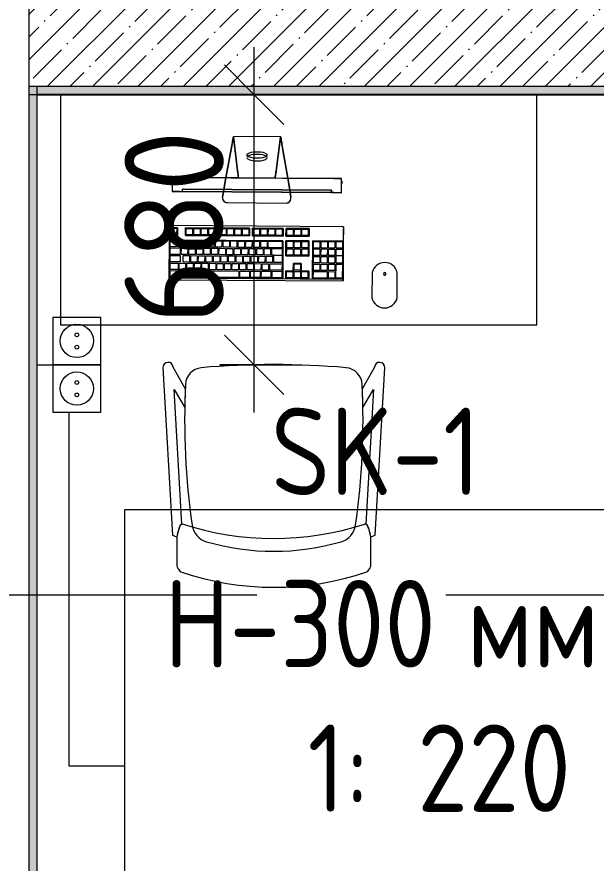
# Model space of a CAD drawing. Header units: millimetres. Extents: x 81609 to 272668, y -8553 to 29000.
# Drawn here: x 84940 to 86399, y 21474 to 23605 of the extents above; entities that cross this region are included whole.
import ezdxf

# ---------------------------------------------------------------- set-up
doc = ezdxf.new("R2010")
doc.units = ezdxf.units.MM
doc.linetypes.add('Осевая', pattern=[3175, 635, -476.25, 1587.5, -476.25])
for name, color, linetype, lineweight in [('A-ANNO-DIMS', 7, 'Continuous', 9), ('A-ANNO-DIMS-100', 7, 'Continuous', 9), ('A-DETL-GENF', 7, 'Continuous', 9), ('A-GENM', 7, 'Continuous', 9), ('A-WALL', 7, 'Continuous', 9), ('E-ELEC-FIXT-IDEN', 7, 'Continuous', 9), ('I-WALL', 7, 'Continuous', 9), ('Оси-2', 7, 'Осевая', 9), ('Электрические приборы', 7, 'Continuous', 9)]:
    doc.layers.add(name, color=color, linetype=linetype, lineweight=lineweight)
for name, color, linetype, lineweight, true_color in [('A-WALL-1', 7, 'Continuous', 9, 0x3c3c3c), ('A-WALL-FNSH-1', 7, 'Continuous', 9, 0x3c3c3c), ('I-FURN-1', 7, 'Continuous', 9, 0xf0f0f0), ('Оси розеток', 7, 'Continuous', 9, 0xff1e23)]:
    doc.layers.add(name, color=color, linetype=linetype, lineweight=lineweight, true_color=true_color)
doc.styles.add('GOST Common', font='GOST_Common.ttf', dxfattribs={"width": 0.9, "height": 220})
doc.styles.add('ISOCPEUR', font='isocpeur.ttf', dxfattribs={"width": 0.9, "height": 250})
doc.dimstyles.new('ISO-2_5_0_9К_БОЛЬШОЙ', dxfattribs={"dimscale": 304.8, "dimtxt": 248.995294, "dimasz": 0.492126, "dimexe": 0.393701, "dimexo": 0.984252, "dimgap": 0, "dimtad": 1, "dimdec": 0, "dimrnd": 10, "dimzin": 0, "dimdsep": 46, "dimtxsty": 'ISOCPEUR', "dimblk1": 'OBLIQUE', "dimblk2": 'OBLIQUE', "dimsah": 1, "dimcen": 0.09, "dimdle": 0.393701, "dimazin": 0, "dimtfac": 1, "dimtdec": 4, "dimtix": 1, "dimtmove": 0, "dimatfit": 3, "dimfxl": 1, "dimtvp": 1, "dimtolj": 1, "dimtzin": 0, "dimarcsym": 2})
pattern_1 = [(0, (0, 0), (121.92, 30.48), [10.058, -81.382, 10.058, -81.382, -487.68]), (0, (0, 0), (121.92, 30.48), [-182.88, 10.058, -172.822, 10.058, -81.382, -213.36]), (0, (0, 0), (121.92, 30.48), [-457.2, 10.058, -50.902, 10.058, -142.342]), (120, (45.72, 15.24), (-87.356454, 90.345817), [10.058, -81.382, 10.058, -81.382, -487.68]), (120, (45.72, 15.24), (-87.356454, 90.345817), [-182.88, 10.058, -172.822, 10.058, -81.382, -213.36]), (120, (45.72, 15.24), (-87.356454, 90.345817), [-457.2, 10.058, -50.902, 10.058, -142.342]), (240, (60.96, 76.2), (-34.563546, -120.825817), [10.058, -81.382, 10.058, -81.382, -487.68]), (240, (60.96, 76.2), (-34.563546, -120.825817), [-182.88, 10.058, -172.822, 10.058, -81.382, -213.36]), (240, (60.96, 76.2), (-34.563546, -120.825817), [-457.2, 10.058, -50.902, 10.058, -142.342])]

# ---------------------------------------------------------------- blocks, each defined once
blk = doc.blocks.new('Chair_1 noor 78578 - 1_4-V143-План размещения напольных электротехнических лючков и розеток 2 этажа в осях 23-33')
at = {"layer": 'I-FURN-1'}
for p, q in [((-130.5, 405.7), (-130.5, 344.8)), ((359.1, 344.8), (359.1, 405.7)), ((-141.2, 329.7), (-165.1, -92)), ((393.7, -92), (369.8, 329.7)), ((-136.5, -37.1), (-117.3, 302)), ((345.9, 302), (365.1, -37.1)), ((-110.2, 8.6), (-136.5, -37.1)), ((365.1, -37.1), (338.8, 8.6)), ((-139.7, -93.5), (-108.8, -39.9)), ((337.4, -39.9), (368.3, -93.5))]:
    blk.add_line(p, q, dxfattribs=at)
for centre, radius, start, end in [((114.3, -271.9), 732.8, 71.3174, 108.6833), ((114.3, -239.2), 609.6, 73.8265, 106.1735), ((-37.4, 344.8), 93.1, 180, 204.9864), ((-41.4, 297.5), 50.8, 106.1735, 171.9659), ((270, 297.5), 50.8, 8.0341, 73.8265), ((266, 344.8), 93.1, 334.477, 360), ((114.3, -279.3), 660.4, 111.7, 112.7563), ((-37.4, 344.8), 93.1, 186.4785, 204.9864), ((114.3, -408), 746, 71.9445, 107.8276), ((266, 344.8), 93.1, 335.0136, 353.5215), ((114.3, -279.3), 660.4, 67.2437, 68.3), ((-116, 308.2), 6.35, 204.9864, 258.4091), ((-116, 308.2), 6.35, 204.9864, 287.8276), ((1798.9, 37.7), 1909.3, 171.9659, 182.6261), ((-1570.3, 37.7), 1909.3, 357.3739, 8.0341), ((344.3, 307.4), 6.35, 281.4186, 334.477), ((344.6, 308.2), 6.35, 281.5909, 335.0136), ((1798.9, 37.7), 1909.3, 180.8761, 182.3307), ((-1570.3, 37.7), 1909.3, 357.6693, 359.1239), ((-64, -47.7), 44.5, 182.6261, 265.0912), ((292.6, -47.7), 44.4, 275.9396, 357.3739), ((-152.4, -92.7), 12.7, 176.75, 356.75), ((114.8, 2033.8), 2133.6, 265.0912, 274.9044), ((381, -92.7), 12.7, 183.25, 3.25)]:
    blk.add_arc(centre, radius, start, end, dxfattribs=at)
for points in [[(-120.4, 422.3), (-122, 420.8), (-124.7, 417.8), (-127.8, 413.5), (-129.8, 409.4), (-130.4, 406.9), (-130.5, 405.7)], [(359.1, 405.7), (359, 406.9), (358.4, 409.4), (356.4, 413.5), (353.3, 417.8), (350.6, 420.8), (349, 422.3)]]:
    blk.add_open_spline(points, degree=3, dxfattribs=at)
blk = doc.blocks.new('Стол базовый прямоугольный - 1_2-25479526-План размещения напольных электротехнических лючков и розеток 2 этажа в осях 23-33')
at = {"layer": 'I-FURN-1'}
for p, q in [((-600, 280), (-600, -300)), ((600, -300), (600, 280)), ((-600, -300), (600, -300))]:
    blk.add_line(p, q, dxfattribs=at)
blk = doc.blocks.new('iMac_G5_Computer_17quot_Screen_Model_4681 - iMac_G5_Computer_17quot_Screen_Model_4681-26238357-План размещения напольных электротехнических лючков и розеток 2 этажа в осях 23-33')
at = {"layer": 'A-GENM'}
for p, q in [((292.1, -311.2), (292.1, -374.6)), ((355.6, -374.6), (355.6, -311.2))]:
    blk.add_line(p, q, dxfattribs=at)
for centre, start, end in [((323.9, -318.3), 12.6804, 167.3196), ((323.9, -367.5), 192.6804, 347.3196)]:
    blk.add_arc(centre, 32.5, start, end, dxfattribs=at)
at = {"layer": 'I-FURN-1'}
for p, q in [((-61.1, 19.8), (-60.9, 21.3)), ((-60.9, 21.3), (-59.7, 28.3)), ((-58.4, 21.3), (-60.9, 21.3)), ((-59.7, 28.3), (-59.3, 28.3)), ((59.5, 29.4), (-59.5, 29.4)), ((-59.3, 28.4), (-48.4, -57.1)), ((-58.6, 22.9), (-59.3, 28.3)), ((-48.5, -56.5), (-58.6, 22.4)), ((58.6, 22.4), (47.6, -63.1)), ((48.4, -57.1), (59.3, 28.4)), ((60.9, 21.3), (58.4, 21.3)), ((59.3, 28.3), (58.6, 22.9)), ((59.3, 28.3), (59.7, 28.3)), ((59.7, 28.3), (60.9, 21.3)), ((60.9, 21.3), (61.1, 19.8)), ((-62.8, 10.3), (-77.9, -75)), ((-77.9, -75), (-62.8, 10.3)), ((-61.5, 17.9), (-61.1, 19.8)), ((61.1, 19.8), (61.5, 17.9)), ((77.9, -75), (62.8, 10.3)), ((62.8, 10.3), (77.9, -75)), ((-22.5, -27.6), (-19.7, -29)), ((19.7, -29), (22.5, -27.6)), ((-47.6, -63.1), (-48.4, -57.1)), ((-213.4, -75), (-213.4, -110.6)), ((-194.3, -75), (-213.4, -75)), ((-213.4, -75), (-194.3, -75)), ((-46.1, -75), (-194.3, -75)), ((-194.3, -75), (194.3, -75)), ((-77.9, -75), (-83, -104.2)), ((-83, -104.2), (-77.9, -75)), ((-46.8, -70), (-47, -67.7)), ((46.1, -75), (-46.1, -75)), ((-46.1, -75), (46.1, -75)), ((-46.1, -75), (46.1, -75)), ((194.3, -75), (46.1, -75)), ((47, -67.7), (46.8, -70)), ((83, -104.2), (77.9, -75)), ((77.9, -75), (83, -104.2)), ((194.3, -75), (213.4, -75)), ((213.4, -75), (194.3, -75)), ((213.4, -110.6), (213.4, -75)), ((214, -81.7), (213.4, -81.7)), ((213.4, -84.7), (213.4, -81.7)), ((213.4, -81.7), (213.4, -84.7)), ((213.4, -87.7), (213.4, -84.7)), ((213.4, -84.7), (213.4, -87.7)), ((214, -84.7), (214, -81.7)), ((214, -81.7), (214, -84.7)), ((214, -87.7), (214, -84.7)), ((214, -84.7), (214, -87.7)), ((188, -104.2), (-188, -104.2)), ((-188, -104.2), (188, -104.2)), ((-188, -104.2), (-188, -110.6)), ((-188, -104.2), (-188, -110.6)), ((-83, -104.2), (-84.1, -110.6)), ((-84.1, -110.6), (-83, -104.2)), ((84.1, -110.6), (83, -104.2)), ((83, -104.2), (84.1, -110.6)), ((188, -110.6), (188, -104.2)), ((188, -104.2), (188, -110.6)), ((213.4, -87.7), (214, -87.7)), ((-194.3, -110.6), (-213.4, -110.6)), ((-213.4, -110.6), (-194.3, -110.6)), ((194.3, -110.6), (-194.3, -110.6)), ((-194.3, -110.6), (-188, -110.6)), ((-188, -110.6), (188, -110.6)), ((188, -110.6), (-188, -110.6)), ((-188, -110.6), (188, -110.6)), ((-84.1, -110.6), (-86.3, -122.7)), ((-86.3, -122.7), (-84.1, -110.6)), ((86.3, -122.7), (84.1, -110.6)), ((84.1, -110.6), (86.3, -122.7)), ((188, -110.6), (194.3, -110.6)), ((194.3, -110.6), (213.4, -110.6)), ((213.4, -110.6), (194.3, -110.6)), ((-73.8, -137.6), (73.8, -137.6)), ((-73.8, -137.6), (73.8, -137.6)), ((-219, -199.1), (-219, -196.5)), ((-219, -196.5), (-219, -197.5)), ((219, -196.5), (-219, -196.5)), ((-219, -197.5), (-219, -199.1)), ((-219, -201.7), (-219, -199.1)), ((-219, -201.7), (-219, -327.7)), ((-219, -220.7), (-219, -201.7)), ((-219, -201.7), (-199, -201.7)), ((-199, -201.7), (-219, -201.7)), ((-217, -219), (-217, -203)), ((-217, -203), (-201, -203)), ((-217, -203), (-201, -203)), ((-217, -219), (-217, -203)), ((-201, -203), (-201, -219)), ((-201, -203), (-201, -219)), ((-199, -201.7), (-199, -202.6)), ((-199, -202.6), (-199, -220.7)), ((-199, -220.7), (-199, -202.6)), ((-179, -202.6), (-179, -201.7)), ((-179, -201.7), (-102, -201.7)), ((-102, -201.7), (-179, -201.7)), ((-179, -220.7), (-179, -202.6)), ((-179, -202.6), (-179, -220.7)), ((-177, -219), (-177, -203)), ((-177, -203), (-161, -203)), ((-177, -203), (-161, -203)), ((-177, -219), (-177, -203)), ((-161, -203), (-161, -219)), ((-161, -203), (-161, -219)), ((-158, -219), (-158, -203)), ((-158, -203), (-142, -203)), ((-158, -203), (-142, -203)), ((-158, -219), (-158, -203)), ((-142, -203), (-142, -219)), ((-142, -203), (-142, -219)), ((-139, -219), (-139, -203)), ((-139, -203), (-123, -203)), ((-139, -203), (-123, -203)), ((-139, -219), (-139, -203)), ((-123, -203), (-123, -219)), ((-123, -203), (-123, -219)), ((-120, -219), (-120, -203)), ((-120, -203), (-104, -203)), ((-120, -203), (-104, -203)), ((-120, -219), (-120, -203)), ((-104, -203), (-104, -219)), ((-104, -203), (-104, -219)), ((-102, -201.7), (-102, -202.6)), ((-102, -202.6), (-102, -220.7)), ((-102, -220.7), (-102, -202.6)), ((-94.5, -202.6), (-94.5, -201.7)), ((-94.5, -201.7), (-17.5, -201.7)), ((-17.5, -201.7), (-94.5, -201.7)), ((-94.5, -220.7), (-94.5, -202.6)), ((-94.5, -202.6), (-94.5, -220.7)), ((-92.5, -219), (-92.5, -203)), ((-92.5, -203), (-76.5, -203)), ((-92.5, -203), (-76.5, -203)), ((-92.5, -219), (-92.5, -203)), ((-76.5, -203), (-76.5, -219)), ((-76.5, -203), (-76.5, -219)), ((-73.5, -219), (-73.5, -203)), ((-73.5, -203), (-57.5, -203)), ((-73.5, -203), (-57.5, -203)), ((-73.5, -219), (-73.5, -203)), ((-57.5, -203), (-57.5, -219)), ((-57.5, -203), (-57.5, -219)), ((-54.5, -219), (-54.5, -203)), ((-54.5, -203), (-38.5, -203)), ((-54.5, -203), (-38.5, -203)), ((-54.5, -219), (-54.5, -203)), ((-38.5, -203), (-38.5, -219)), ((-38.5, -203), (-38.5, -219)), ((-35.5, -219), (-35.5, -203)), ((-35.5, -203), (-19.5, -203)), ((-35.5, -203), (-19.5, -203)), ((-35.5, -219), (-35.5, -203)), ((-19.5, -203), (-19.5, -219)), ((-19.5, -203), (-19.5, -219)), ((-17.5, -201.7), (-17.5, -202.6)), ((-17.5, -202.6), (-17.5, -220.7)), ((-17.5, -220.7), (-17.5, -202.6)), ((-10, -202.6), (-10, -201.7)), ((-10, -201.7), (67, -201.7)), ((67, -201.7), (-10, -201.7)), ((-10, -220.7), (-10, -202.6)), ((-10, -202.6), (-10, -220.7)), ((-8, -219), (-8, -203)), ((-8, -203), (8, -203)), ((-8, -203), (8, -203)), ((-8, -219), (-8, -203)), ((8, -203), (8, -219)), ((8, -203), (8, -219)), ((11, -219), (11, -203)), ((11, -203), (27, -203)), ((11, -203), (27, -203)), ((11, -219), (11, -203)), ((27, -203), (27, -219)), ((27, -203), (27, -219)), ((30, -219), (30, -203)), ((30, -203), (46, -203)), ((30, -203), (46, -203)), ((30, -219), (30, -203)), ((46, -203), (46, -219)), ((46, -203), (46, -219)), ((49, -219), (49, -203)), ((49, -203), (65, -203)), ((49, -203), (65, -203)), ((49, -219), (49, -203)), ((65, -203), (65, -219)), ((65, -203), (65, -219)), ((67, -201.7), (67, -202.6)), ((67, -202.6), (67, -220.7)), ((67, -220.7), (67, -202.6)), ((74.5, -202.6), (74.5, -201.7)), ((74.5, -201.7), (132.5, -201.7)), ((132.5, -201.7), (74.5, -201.7)), ((74.5, -220.7), (74.5, -202.6)), ((74.5, -202.6), (74.5, -220.7)), ((76.5, -219), (76.5, -203)), ((76.5, -203), (92.5, -203)), ((76.5, -203), (92.5, -203)), ((76.5, -219), (76.5, -203)), ((92.5, -203), (92.5, -219)), ((92.5, -203), (92.5, -219)), ((95.5, -219), (95.5, -203)), ((95.5, -203), (111.5, -203)), ((95.5, -203), (111.5, -203)), ((95.5, -219), (95.5, -203)), ((111.5, -203), (111.5, -219)), ((111.5, -203), (111.5, -219)), ((114.5, -219), (114.5, -203)), ((114.5, -203), (130.5, -203)), ((114.5, -203), (130.5, -203)), ((114.5, -219), (114.5, -203)), ((130.5, -203), (130.5, -219)), ((130.5, -203), (130.5, -219)), ((132.5, -201.7), (132.5, -202.6)), ((132.5, -202.6), (132.5, -220.7)), ((132.5, -220.7), (132.5, -202.6)), ((219, -197.5), (219, -196.5)), ((219, -196.5), (219, -199.1)), ((219, -199.1), (219, -197.5)), ((219, -199.1), (219, -202.6)), ((219, -202.6), (219, -232.7)), ((219, -327.7), (219, -202.6)), ((-219, -232.7), (-219, -220.7)), ((-199, -220.7), (-219, -220.7)), ((-219, -220.7), (-199, -220.7)), ((-219, -327.7), (-219, -232.7)), ((-219, -232.7), (67, -232.7)), ((67, -232.7), (-219, -232.7)), ((-201, -219), (-217, -219)), ((-201, -219), (-217, -219)), ((-217, -250), (-217, -234)), ((-217, -234), (-201, -234)), ((-217, -234), (-201, -234)), ((-217, -250), (-217, -234)), ((-201, -234), (-201, -250)), ((-201, -234), (-201, -250)), ((-198, -250), (-198, -234)), ((-198, -234), (-182, -234)), ((-198, -234), (-182, -234)), ((-198, -250), (-198, -234)), ((-182, -234), (-182, -250)), ((-182, -234), (-182, -250)), ((-102, -220.7), (-179, -220.7)), ((-179, -220.7), (-102, -220.7)), ((-179, -250), (-179, -234)), ((-179, -234), (-163, -234)), ((-179, -234), (-163, -234)), ((-179, -250), (-179, -234)), ((-161, -219), (-177, -219)), ((-161, -219), (-177, -219)), ((-163, -234), (-163, -250)), ((-163, -234), (-163, -250)), ((-160, -250), (-160, -234)), ((-160, -234), (-144, -234)), ((-160, -234), (-144, -234)), ((-160, -250), (-160, -234)), ((-142, -219), (-158, -219)), ((-142, -219), (-158, -219)), ((-144, -234), (-144, -250)), ((-144, -234), (-144, -250)), ((-141, -250), (-141, -234)), ((-141, -234), (-125, -234)), ((-141, -234), (-125, -234)), ((-141, -250), (-141, -234)), ((-123, -219), (-139, -219)), ((-123, -219), (-139, -219)), ((-125, -234), (-125, -250)), ((-125, -234), (-125, -250)), ((-122, -250), (-122, -234)), ((-122, -234), (-106, -234)), ((-122, -234), (-106, -234)), ((-122, -250), (-122, -234)), ((-104, -219), (-120, -219)), ((-104, -219), (-120, -219)), ((-106, -234), (-106, -250)), ((-106, -234), (-106, -250)), ((-103, -250), (-103, -234)), ((-103, -234), (-87, -234)), ((-103, -234), (-87, -234)), ((-103, -250), (-103, -234)), ((-17.5, -220.7), (-94.5, -220.7)), ((-94.5, -220.7), (-17.5, -220.7)), ((-76.5, -219), (-92.5, -219)), ((-76.5, -219), (-92.5, -219)), ((-87, -234), (-87, -250)), ((-87, -234), (-87, -250)), ((-84, -250), (-84, -234)), ((-84, -234), (-68, -234)), ((-84, -234), (-68, -234)), ((-84, -250), (-84, -234)), ((-57.5, -219), (-73.5, -219)), ((-57.5, -219), (-73.5, -219)), ((-68, -234), (-68, -250)), ((-68, -234), (-68, -250)), ((-65, -250), (-65, -234)), ((-65, -234), (-49, -234)), ((-65, -234), (-49, -234)), ((-65, -250), (-65, -234)), ((-38.5, -219), (-54.5, -219)), ((-38.5, -219), (-54.5, -219)), ((-49, -234), (-49, -250)), ((-49, -234), (-49, -250)), ((-46, -250), (-46, -234)), ((-46, -234), (-30, -234)), ((-46, -234), (-30, -234)), ((-46, -250), (-46, -234)), ((-19.5, -219), (-35.5, -219)), ((-19.5, -219), (-35.5, -219)), ((-30, -234), (-30, -250)), ((-30, -234), (-30, -250)), ((-27, -250), (-27, -234)), ((-27, -234), (-11, -234)), ((-27, -234), (-11, -234)), ((-27, -250), (-27, -234)), ((-11, -234), (-11, -250)), ((-11, -234), (-11, -250)), ((67, -220.7), (-10, -220.7)), ((-10, -220.7), (67, -220.7)), ((8, -219), (-8, -219)), ((8, -219), (-8, -219)), ((-8, -250), (-8, -234)), ((-8, -234), (8, -234)), ((-8, -234), (8, -234)), ((-8, -250), (-8, -234)), ((8, -234), (8, -250)), ((8, -234), (8, -250)), ((27, -219), (11, -219)), ((27, -219), (11, -219)), ((11, -250), (11, -234)), ((11, -234), (27, -234)), ((11, -234), (27, -234)), ((11, -250), (11, -234)), ((27, -234), (27, -250)), ((27, -234), (27, -250)), ((46, -219), (30, -219)), ((46, -219), (30, -219)), ((30, -250.3), (30, -234)), ((30, -234), (65, -234)), ((30, -234), (65, -234)), ((30, -250.3), (30, -234)), ((65, -219), (49, -219)), ((65, -219), (49, -219)), ((65, -234), (65, -250.3)), ((65, -234), (65, -250.3)), ((67, -232.7), (67, -327.1)), ((67, -327.1), (67, -232.7)), ((132.5, -220.7), (74.5, -220.7)), ((74.5, -220.7), (132.5, -220.7)), ((74.5, -270.7), (74.5, -232.7)), ((74.5, -232.7), (132.5, -232.7)), ((74.5, -232.7), (74.5, -270.7)), ((132.5, -232.7), (74.5, -232.7)), ((92.5, -219), (76.5, -219)), ((92.5, -219), (76.5, -219)), ((76.5, -250.3), (76.5, -234)), ((76.5, -234), (92.5, -234)), ((76.5, -234), (92.5, -234)), ((76.5, -250.3), (76.5, -234)), ((92.5, -234), (92.5, -250.3)), ((92.5, -234), (92.5, -250.3)), ((111.5, -219), (95.5, -219)), ((111.5, -219), (95.5, -219)), ((95.5, -250.3), (95.5, -234)), ((95.5, -234), (111.5, -234)), ((95.5, -234), (111.5, -234)), ((95.5, -250.3), (95.5, -234)), ((111.5, -234), (111.5, -250.3)), ((111.5, -234), (111.5, -250.3)), ((130.5, -219), (114.5, -219)), ((130.5, -219), (114.5, -219)), ((114.5, -250.3), (114.5, -234)), ((114.5, -234), (130.5, -234)), ((114.5, -234), (130.5, -234)), ((114.5, -250.3), (114.5, -234)), ((130.5, -234), (130.5, -250.3)), ((130.5, -234), (130.5, -250.3)), ((132.5, -232.7), (132.5, -270.7)), ((132.5, -270.7), (132.5, -232.7)), ((142, -327.1), (142, -232.7)), ((142, -232.7), (219, -232.7)), ((219, -232.7), (142, -232.7)), ((142, -232.7), (142, -315.3)), ((144, -250.3), (144, -234)), ((144, -234), (160, -234)), ((144, -234), (160, -234)), ((144, -250.3), (144, -234)), ((160, -234), (160, -250.3)), ((160, -234), (160, -250.3)), ((163, -250.3), (163, -234)), ((163, -234), (179, -234)), ((163, -234), (179, -234)), ((163, -250.3), (163, -234)), ((179, -234), (179, -250.3)), ((179, -234), (179, -250.3)), ((182, -250.3), (182, -234)), ((182, -234), (198, -234)), ((182, -234), (198, -234)), ((182, -250.3), (182, -234)), ((198, -234), (198, -250.3)), ((198, -234), (198, -250.3)), ((201, -250.3), (201, -234)), ((201, -234), (217, -234)), ((201, -234), (217, -234)), ((201, -250.3), (201, -234)), ((217, -234), (217, -250.3)), ((217, -234), (217, -250.3)), ((219, -232.7), (219, -327.7)), ((-201, -250), (-217, -250)), ((-201, -250), (-217, -250)), ((-217, -268.7), (-217, -252.7)), ((-217, -252.7), (-192, -252.7)), ((-217, -252.7), (-192, -252.7)), ((-217, -268.7), (-217, -252.7)), ((-182, -250), (-198, -250)), ((-182, -250), (-198, -250)), ((-192, -252.7), (-192, -268.7)), ((-192, -252.7), (-192, -268.7)), ((-189, -268.7), (-189, -252.7)), ((-189, -252.7), (-173, -252.7)), ((-189, -252.7), (-173, -252.7)), ((-189, -268.7), (-189, -252.7)), ((-163, -250), (-179, -250)), ((-163, -250), (-179, -250)), ((-173, -252.7), (-173, -268.7)), ((-173, -252.7), (-173, -268.7)), ((-170, -268.7), (-170, -252.7)), ((-170, -252.7), (-154, -252.7)), ((-170, -252.7), (-154, -252.7)), ((-170, -268.7), (-170, -252.7)), ((-144, -250), (-160, -250)), ((-144, -250), (-160, -250)), ((-154, -252.7), (-154, -268.7)), ((-154, -252.7), (-154, -268.7)), ((-151, -268.7), (-151, -252.7)), ((-151, -252.7), (-135, -252.7)), ((-151, -252.7), (-135, -252.7)), ((-151, -268.7), (-151, -252.7)), ((-125, -250), (-141, -250)), ((-125, -250), (-141, -250)), ((-135, -252.7), (-135, -268.7)), ((-135, -252.7), (-135, -268.7)), ((-132, -268.7), (-132, -252.7)), ((-132, -252.7), (-116, -252.7)), ((-132, -252.7), (-116, -252.7)), ((-132, -268.7), (-132, -252.7)), ((-106, -250), (-122, -250)), ((-106, -250), (-122, -250)), ((-116, -252.7), (-116, -268.7)), ((-116, -252.7), (-116, -268.7)), ((-113, -268.7), (-113, -252.7)), ((-113, -252.7), (-97, -252.7)), ((-113, -252.7), (-97, -252.7)), ((-113, -268.7), (-113, -252.7)), ((-87, -250), (-103, -250)), ((-87, -250), (-103, -250)), ((-97, -252.7), (-97, -268.7)), ((-97, -252.7), (-97, -268.7)), ((-94, -268.7), (-94, -252.7)), ((-94, -252.7), (-78, -252.7)), ((-94, -252.7), (-78, -252.7)), ((-94, -268.7), (-94, -252.7)), ((-68, -250), (-84, -250)), ((-68, -250), (-84, -250)), ((-78, -252.7), (-78, -268.7)), ((-78, -252.7), (-78, -268.7)), ((-75, -268.7), (-75, -252.7)), ((-75, -252.7), (-59, -252.7)), ((-75, -252.7), (-59, -252.7)), ((-75, -268.7), (-75, -252.7)), ((-49, -250), (-65, -250)), ((-49, -250), (-65, -250)), ((-59, -252.7), (-59, -268.7)), ((-59, -252.7), (-59, -268.7)), ((-56, -268.7), (-56, -252.7)), ((-56, -252.7), (-40, -252.7)), ((-56, -252.7), (-40, -252.7)), ((-56, -268.7), (-56, -252.7)), ((-30, -250), (-46, -250)), ((-30, -250), (-46, -250)), ((-40, -252.7), (-40, -268.7)), ((-40, -252.7), (-40, -268.7)), ((-37, -268.7), (-37, -252.7)), ((-37, -252.7), (-21, -252.7)), ((-37, -252.7), (-21, -252.7)), ((-37, -268.7), (-37, -252.7)), ((-11, -250), (-27, -250)), ((-11, -250), (-27, -250)), ((-21, -252.7), (-21, -268.7)), ((-21, -252.7), (-21, -268.7)), ((-18, -268.7), (-18, -252.7)), ((-18, -252.7), (-2, -252.7)), ((-18, -252.7), (-2, -252.7)), ((-18, -268.7), (-18, -252.7)), ((8, -250), (-8, -250)), ((8, -250), (-8, -250)), ((-2, -252.7), (-2, -268.7)), ((-2, -252.7), (-2, -268.7)), ((1, -268.7), (1, -252.7)), ((1, -252.7), (17, -252.7)), ((1, -252.7), (17, -252.7)), ((1, -268.7), (1, -252.7)), ((27, -250), (11, -250)), ((27, -250), (11, -250)), ((17, -252.7), (17, -268.7)), ((17, -252.7), (17, -268.7)), ((20, -268.7), (20, -252.7)), ((20, -252.7), (36, -252.7)), ((20, -252.7), (36, -252.7)), ((20, -268.7), (20, -252.7)), ((65, -250.3), (30, -250.3)), ((65, -250.3), (30, -250.3)), ((36, -252.7), (36, -268.7)), ((36, -252.7), (36, -268.7)), ((39, -268.7), (39, -252.7)), ((39, -252.7), (65, -252.7)), ((39, -252.7), (65, -252.7)), ((39, -268.7), (39, -252.7)), ((65, -252.7), (65, -287.7)), ((65, -252.7), (65, -269.9)), ((92.5, -250.3), (76.5, -250.3)), ((92.5, -250.3), (76.5, -250.3)), ((76.5, -252.7), (92.5, -252.7)), ((76.5, -268.7), (76.5, -252.7)), ((76.5, -268.7), (76.5, -252.7)), ((76.5, -252.7), (92.5, -252.7)), ((92.5, -252.7), (92.5, -268.7)), ((92.5, -252.7), (92.5, -268.7)), ((111.5, -250.3), (95.5, -250.3)), ((111.5, -250.3), (95.5, -250.3)), ((95.5, -252.7), (111.5, -252.7)), ((95.5, -268.7), (95.5, -252.7)), ((95.5, -268.7), (95.5, -252.7)), ((95.5, -252.7), (111.5, -252.7)), ((111.5, -252.7), (111.5, -268.7)), ((111.5, -252.7), (111.5, -268.7)), ((130.5, -250.3), (114.5, -250.3)), ((130.5, -250.3), (114.5, -250.3)), ((114.5, -268.7), (114.5, -252.7)), ((114.5, -252.7), (130.5, -252.7)), ((114.5, -252.7), (130.5, -252.7)), ((114.5, -268.7), (114.5, -252.7)), ((130.5, -252.7), (130.5, -268.7)), ((130.5, -252.7), (130.5, -268.7)), ((160, -250.3), (144, -250.3)), ((160, -250.3), (144, -250.3)), ((144, -269), (144, -252.7)), ((144, -252.7), (160, -252.7)), ((144, -252.7), (160, -252.7)), ((144, -269), (144, -252.7)), ((160, -252.7), (160, -269)), ((160, -252.7), (160, -269)), ((179, -250.3), (163, -250.3)), ((179, -250.3), (163, -250.3)), ((163, -269), (163, -252.7)), ((163, -252.7), (179, -252.7)), ((163, -252.7), (179, -252.7)), ((163, -269), (163, -252.7)), ((179, -252.7), (179, -269)), ((179, -252.7), (179, -269)), ((198, -250.3), (182, -250.3)), ((198, -250.3), (182, -250.3)), ((182, -269), (182, -252.7)), ((182, -252.7), (198, -252.7)), ((182, -252.7), (198, -252.7)), ((182, -269), (182, -252.7)), ((198, -252.7), (198, -269)), ((198, -252.7), (198, -269)), ((217, -250.3), (201, -250.3)), ((217, -250.3), (201, -250.3)), ((201, -288), (201, -252.7)), ((201, -252.7), (217, -252.7)), ((201, -252.7), (217, -252.7)), ((201, -269.9), (201, -252.7)), ((217, -252.7), (217, -288)), ((217, -252.7), (217, -269.9)), ((-192, -268.7), (-217, -268.7)), ((-192, -268.7), (-217, -268.7)), ((-217, -287.7), (-217, -271.7)), ((-217, -271.7), (-192, -271.7)), ((-217, -271.7), (-192, -271.7)), ((-217, -287.7), (-217, -271.7)), ((-192, -271.7), (-192, -287.7)), ((-192, -271.7), (-192, -287.7)), ((-173, -268.7), (-189, -268.7)), ((-173, -268.7), (-189, -268.7)), ((-184, -287.7), (-184, -271.7)), ((-184, -271.7), (-168, -271.7)), ((-184, -271.7), (-168, -271.7)), ((-184, -287.7), (-184, -271.7)), ((-154, -268.7), (-170, -268.7)), ((-154, -268.7), (-170, -268.7)), ((-168, -271.7), (-168, -287.7)), ((-168, -271.7), (-168, -287.7)), ((-165, -287.7), (-165, -271.7)), ((-165, -271.7), (-149, -271.7)), ((-165, -271.7), (-149, -271.7)), ((-165, -287.7), (-165, -271.7)), ((-135, -268.7), (-151, -268.7)), ((-135, -268.7), (-151, -268.7)), ((-149, -271.7), (-149, -287.7)), ((-149, -271.7), (-149, -287.7)), ((-146, -287.7), (-146, -271.7)), ((-146, -271.7), (-130, -271.7)), ((-146, -271.7), (-130, -271.7)), ((-146, -287.7), (-146, -271.7)), ((-116, -268.7), (-132, -268.7)), ((-116, -268.7), (-132, -268.7)), ((-130, -271.7), (-130, -287.7)), ((-130, -271.7), (-130, -287.7)), ((-127, -287.7), (-127, -271.7)), ((-127, -271.7), (-111, -271.7)), ((-127, -271.7), (-111, -271.7)), ((-127, -287.7), (-127, -271.7)), ((-97, -268.7), (-113, -268.7)), ((-97, -268.7), (-113, -268.7)), ((-111, -271.7), (-111, -287.7)), ((-111, -271.7), (-111, -287.7)), ((-108, -287.7), (-108, -271.7)), ((-108, -271.7), (-92, -271.7)), ((-108, -271.7), (-92, -271.7)), ((-108, -287.7), (-108, -271.7)), ((-78, -268.7), (-94, -268.7)), ((-78, -268.7), (-94, -268.7)), ((-92, -271.7), (-92, -287.7)), ((-92, -271.7), (-92, -287.7)), ((-89, -287.7), (-89, -271.7)), ((-89, -271.7), (-73, -271.7)), ((-89, -271.7), (-73, -271.7)), ((-89, -287.7), (-89, -271.7)), ((-59, -268.7), (-75, -268.7)), ((-59, -268.7), (-75, -268.7)), ((-73, -271.7), (-73, -287.7)), ((-73, -271.7), (-73, -287.7)), ((-70, -287.7), (-70, -271.7)), ((-70, -271.7), (-54, -271.7)), ((-70, -271.7), (-54, -271.7)), ((-70, -287.7), (-70, -271.7)), ((-40, -268.7), (-56, -268.7)), ((-40, -268.7), (-56, -268.7)), ((-54, -271.7), (-54, -287.7)), ((-54, -271.7), (-54, -287.7)), ((-51, -287.7), (-51, -271.7)), ((-51, -271.7), (-35, -271.7)), ((-51, -271.7), (-35, -271.7)), ((-51, -287.7), (-51, -271.7)), ((-21, -268.7), (-37, -268.7)), ((-21, -268.7), (-37, -268.7)), ((-35, -271.7), (-35, -287.7)), ((-35, -271.7), (-35, -287.7)), ((-32, -287.7), (-32, -271.7)), ((-32, -271.7), (-16, -271.7)), ((-32, -271.7), (-16, -271.7)), ((-32, -287.7), (-32, -271.7)), ((-2, -268.7), (-18, -268.7)), ((-2, -268.7), (-18, -268.7)), ((-16, -271.7), (-16, -287.7)), ((-16, -271.7), (-16, -287.7)), ((-13, -287.7), (-13, -271.7)), ((-13, -271.7), (3, -271.7)), ((-13, -271.7), (3, -271.7)), ((-13, -287.7), (-13, -271.7)), ((17, -268.7), (1, -268.7)), ((17, -268.7), (1, -268.7)), ((3, -271.7), (3, -287.7)), ((3, -271.7), (3, -287.7)), ((6, -287.7), (6, -271.7)), ((6, -271.7), (22, -271.7)), ((6, -271.7), (22, -271.7)), ((6, -287.7), (6, -271.7)), ((36, -268.7), (20, -268.7)), ((36, -268.7), (20, -268.7)), ((22, -271.7), (22, -287.7)), ((22, -271.7), (22, -287.7)), ((25, -287.7), (25, -271.7)), ((25, -271.7), (41, -271.7)), ((25, -271.7), (41, -271.7)), ((25, -287.7), (25, -271.7)), ((44, -268.7), (39, -268.7)), ((44, -268.7), (39, -268.7)), ((41, -271.7), (41, -287.7)), ((41, -271.7), (41, -287.7)), ((44, -287.7), (44, -268.7)), ((44, -269.9), (44, -268.7)), ((44, -287.7), (44, -269.9)), ((65, -269.9), (44, -269.9)), ((65, -269.9), (65, -287.7)), ((132.5, -270.7), (74.5, -270.7)), ((74.5, -270.7), (132.5, -270.7)), ((92.5, -268.7), (76.5, -268.7)), ((92.5, -268.7), (76.5, -268.7)), ((111.5, -268.7), (95.5, -268.7)), ((111.5, -268.7), (95.5, -268.7)), ((130.5, -268.7), (114.5, -268.7)), ((130.5, -268.7), (114.5, -268.7)), ((160, -269), (144, -269)), ((160, -269), (144, -269)), ((144, -288), (144, -271.7)), ((144, -271.7), (160, -271.7)), ((144, -271.7), (160, -271.7)), ((144, -288), (144, -271.7)), ((160, -271.7), (160, -288)), ((160, -271.7), (160, -288)), ((179, -269), (163, -269)), ((179, -269), (163, -269)), ((163, -288), (163, -271.7)), ((163, -271.7), (179, -271.7)), ((163, -271.7), (179, -271.7)), ((163, -288), (163, -271.7)), ((179, -271.7), (179, -288)), ((179, -271.7), (179, -288)), ((198, -269), (182, -269)), ((198, -269), (182, -269)), ((182, -288), (182, -271.7)), ((182, -271.7), (198, -271.7)), ((182, -271.7), (198, -271.7)), ((182, -288), (182, -271.7)), ((198, -271.7), (198, -288)), ((198, -271.7), (198, -288)), ((201, -288), (201, -269.9)), ((217, -269.9), (201, -269.9)), ((217, -269.9), (217, -288)), ((-192, -287.7), (-217, -287.7)), ((-192, -287.7), (-217, -287.7)), ((-217, -306.7), (-217, -290.7)), ((-217, -290.7), (-197, -290.7)), ((-217, -290.7), (-197, -290.7)), ((-217, -306.7), (-217, -290.7)), ((-197, -290.7), (-197, -306.7)), ((-197, -290.7), (-197, -306.7)), ((-194, -306.7), (-194, -290.7)), ((-194, -290.7), (-178, -290.7)), ((-194, -290.7), (-178, -290.7)), ((-194, -306.7), (-194, -290.7)), ((-168, -287.7), (-184, -287.7)), ((-168, -287.7), (-184, -287.7)), ((-178, -290.7), (-178, -306.7)), ((-178, -290.7), (-178, -306.7)), ((-175, -306.7), (-175, -290.7)), ((-175, -290.7), (-159, -290.7)), ((-175, -290.7), (-159, -290.7)), ((-175, -306.7), (-175, -290.7)), ((-149, -287.7), (-165, -287.7)), ((-149, -287.7), (-165, -287.7)), ((-159, -290.7), (-159, -306.7)), ((-159, -290.7), (-159, -306.7)), ((-156, -306.7), (-156, -290.7)), ((-156, -290.7), (-140, -290.7)), ((-156, -290.7), (-140, -290.7)), ((-156, -306.7), (-156, -290.7)), ((-130, -287.7), (-146, -287.7)), ((-130, -287.7), (-146, -287.7)), ((-140, -290.7), (-140, -306.7)), ((-140, -290.7), (-140, -306.7)), ((-137, -306.7), (-137, -290.7)), ((-137, -290.7), (-121, -290.7)), ((-137, -290.7), (-121, -290.7)), ((-137, -306.7), (-137, -290.7)), ((-111, -287.7), (-127, -287.7)), ((-111, -287.7), (-127, -287.7)), ((-121, -290.7), (-121, -306.7)), ((-121, -290.7), (-121, -306.7)), ((-118, -306.7), (-118, -290.7)), ((-118, -290.7), (-102, -290.7)), ((-118, -290.7), (-102, -290.7)), ((-118, -306.7), (-118, -290.7)), ((-92, -287.7), (-108, -287.7)), ((-92, -287.7), (-108, -287.7)), ((-102, -290.7), (-102, -306.7)), ((-102, -290.7), (-102, -306.7)), ((-99, -306.7), (-99, -290.7)), ((-99, -290.7), (-83, -290.7)), ((-99, -290.7), (-83, -290.7)), ((-99, -306.7), (-99, -290.7)), ((-73, -287.7), (-89, -287.7)), ((-73, -287.7), (-89, -287.7)), ((-83, -290.7), (-83, -306.7)), ((-83, -290.7), (-83, -306.7)), ((-80, -306.7), (-80, -290.7)), ((-80, -290.7), (-64, -290.7)), ((-80, -290.7), (-64, -290.7)), ((-80, -306.7), (-80, -290.7)), ((-54, -287.7), (-70, -287.7)), ((-54, -287.7), (-70, -287.7)), ((-64, -290.7), (-64, -306.7)), ((-64, -290.7), (-64, -306.7)), ((-61, -306.7), (-61, -290.7)), ((-61, -290.7), (-45, -290.7)), ((-61, -290.7), (-45, -290.7)), ((-61, -306.7), (-61, -290.7)), ((-35, -287.7), (-51, -287.7)), ((-35, -287.7), (-51, -287.7)), ((-45, -290.7), (-45, -306.7)), ((-45, -290.7), (-45, -306.7)), ((-42, -306.7), (-42, -290.7)), ((-42, -290.7), (-26, -290.7)), ((-42, -290.7), (-26, -290.7)), ((-42, -306.7), (-42, -290.7)), ((-16, -287.7), (-32, -287.7)), ((-16, -287.7), (-32, -287.7)), ((-26, -290.7), (-26, -306.7)), ((-26, -290.7), (-26, -306.7)), ((-23, -306.7), (-23, -290.7)), ((-23, -290.7), (-7, -290.7)), ((-23, -290.7), (-7, -290.7)), ((-23, -306.7), (-23, -290.7)), ((3, -287.7), (-13, -287.7)), ((3, -287.7), (-13, -287.7)), ((-7, -290.7), (-7, -306.7)), ((-7, -290.7), (-7, -306.7)), ((-4, -306.7), (-4, -290.7)), ((-4, -290.7), (12, -290.7)), ((-4, -290.7), (12, -290.7)), ((-4, -306.7), (-4, -290.7)), ((22, -287.7), (6, -287.7)), ((22, -287.7), (6, -287.7)), ((12, -290.7), (12, -306.7)), ((12, -290.7), (12, -306.7)), ((15, -306.7), (15, -290.7)), ((15, -290.7), (31, -290.7)), ((15, -290.7), (31, -290.7)), ((15, -306.7), (15, -290.7)), ((41, -287.7), (25, -287.7)), ((41, -287.7), (25, -287.7)), ((31, -290.7), (31, -306.7)), ((31, -290.7), (31, -306.7)), ((34, -306.7), (34, -290.7)), ((34, -290.7), (65, -290.7)), ((34, -290.7), (65, -290.7)), ((34, -306.7), (34, -290.7)), ((65, -287.7), (44, -287.7)), ((65, -287.7), (44, -287.7)), ((65, -290.7), (65, -306.7)), ((65, -290.7), (65, -306.7)), ((93.5, -308.7), (93.5, -289.7)), ((93.5, -289.7), (113.5, -289.7)), ((113.5, -289.7), (93.5, -289.7)), ((93.5, -289.7), (93.5, -308.7)), ((95.5, -290.7), (111.5, -290.7)), ((95.5, -306.7), (95.5, -290.7)), ((95.5, -306.7), (95.5, -290.7)), ((95.5, -290.7), (111.5, -290.7)), ((111.5, -290.7), (111.5, -306.7)), ((111.5, -290.7), (111.5, -306.7)), ((113.5, -289.7), (113.5, -308.7)), ((113.5, -308.7), (113.5, -289.7)), ((160, -288), (144, -288)), ((160, -288), (144, -288)), ((144, -307), (144, -290.7)), ((144, -290.7), (160, -290.7)), ((144, -290.7), (160, -290.7)), ((144, -307), (144, -290.7)), ((160, -290.7), (160, -307)), ((160, -290.7), (160, -307)), ((179, -288), (163, -288)), ((179, -288), (163, -288)), ((163, -307), (163, -290.7)), ((163, -290.7), (179, -290.7)), ((163, -290.7), (179, -290.7)), ((163, -307), (163, -290.7)), ((179, -290.7), (179, -307)), ((179, -290.7), (179, -307)), ((198, -288), (182, -288)), ((198, -288), (182, -288)), ((182, -307), (182, -290.7)), ((182, -290.7), (198, -290.7)), ((182, -290.7), (198, -290.7)), ((182, -307), (182, -290.7)), ((198, -290.7), (198, -307)), ((198, -290.7), (198, -307)), ((217, -288), (201, -288)), ((217, -288), (201, -288)), ((201, -326), (201, -290.7)), ((201, -290.7), (217, -290.7)), ((201, -290.7), (217, -290.7)), ((201, -326), (201, -290.7)), ((217, -290.7), (217, -326)), ((217, -290.7), (217, -326)), ((-197, -306.7), (-217, -306.7)), ((-197, -306.7), (-217, -306.7)), ((-217, -325.7), (-217, -309.7)), ((-217, -309.7), (-192, -309.7)), ((-217, -309.7), (-192, -309.7)), ((-217, -325.7), (-217, -309.7)), ((-178, -306.7), (-194, -306.7)), ((-178, -306.7), (-194, -306.7)), ((-192, -309.7), (-192, -325.7)), ((-192, -309.7), (-192, -325.7)), ((-189, -325.7), (-189, -309.7)), ((-189, -309.7), (-168, -309.7)), ((-189, -309.7), (-168, -309.7)), ((-189, -325.7), (-189, -309.7)), ((-159, -306.7), (-175, -306.7)), ((-159, -306.7), (-175, -306.7)), ((-168, -309.7), (-168, -325.7)), ((-168, -309.7), (-168, -325.7)), ((-165, -325.7), (-165, -309.7)), ((-165, -309.7), (-144, -309.7)), ((-165, -309.7), (-144, -309.7)), ((-165, -325.7), (-165, -309.7)), ((-140, -306.7), (-156, -306.7)), ((-140, -306.7), (-156, -306.7)), ((-144, -309.7), (-144, -325.7)), ((-144, -309.7), (-144, -325.7)), ((-141, -325.7), (-141, -309.7)), ((-141, -309.7), (-44, -309.7)), ((-141, -309.7), (-44, -309.7)), ((-141, -325.7), (-141, -309.7)), ((-121, -306.7), (-137, -306.7)), ((-121, -306.7), (-137, -306.7)), ((-102, -306.7), (-118, -306.7)), ((-102, -306.7), (-118, -306.7)), ((-83, -306.7), (-99, -306.7)), ((-83, -306.7), (-99, -306.7)), ((-64, -306.7), (-80, -306.7)), ((-64, -306.7), (-80, -306.7)), ((-45, -306.7), (-61, -306.7)), ((-45, -306.7), (-61, -306.7)), ((-44, -309.7), (-44, -325.7)), ((-44, -309.7), (-44, -325.7)), ((-26, -306.7), (-42, -306.7)), ((-26, -306.7), (-42, -306.7)), ((-41, -325.7), (-41, -309.7)), ((-41, -309.7), (-17, -309.7)), ((-41, -309.7), (-17, -309.7)), ((-41, -325.7), (-41, -309.7)), ((-7, -306.7), (-23, -306.7)), ((-7, -306.7), (-23, -306.7)), ((-17, -309.7), (-17, -325.7)), ((-17, -309.7), (-17, -325.7)), ((-14, -325.7), (-14, -309.7)), ((-14, -309.7), (10, -309.7)), ((-14, -309.7), (10, -309.7)), ((-14, -325.7), (-14, -309.7)), ((12, -306.7), (-4, -306.7)), ((12, -306.7), (-4, -306.7)), ((10, -309.7), (10, -325.7)), ((10, -309.7), (10, -325.7)), ((13, -325.7), (13, -309.7)), ((13, -309.7), (37, -309.7)), ((13, -309.7), (37, -309.7)), ((13, -325.7), (13, -309.7)), ((31, -306.7), (15, -306.7)), ((31, -306.7), (15, -306.7)), ((65, -306.7), (34, -306.7)), ((65, -306.7), (34, -306.7)), ((37, -309.7), (37, -325.7)), ((37, -309.7), (37, -325.7)), ((40, -325.7), (40, -309.7)), ((40, -309.7), (65, -309.7)), ((40, -309.7), (65, -309.7)), ((40, -325.7), (40, -309.7)), ((65, -309.7), (65, -325.7)), ((65, -309.7), (65, -325.7)), ((74.5, -327.1), (74.5, -308.7)), ((74.5, -308.7), (93.5, -308.7)), ((74.5, -308.7), (74.5, -315.6)), ((93.5, -308.7), (74.5, -308.7)), ((74.5, -316.6), (74.5, -327.1)), ((76.5, -309.7), (92.5, -309.7)), ((76.5, -325.7), (76.5, -309.7)), ((76.5, -325.7), (76.5, -309.7)), ((76.5, -309.7), (92.5, -309.7)), ((92.5, -309.7), (92.5, -325.7)), ((92.5, -309.7), (92.5, -325.7)), ((111.5, -306.7), (95.5, -306.7)), ((111.5, -306.7), (95.5, -306.7)), ((95.5, -309.7), (111.5, -309.7)), ((95.5, -325.7), (95.5, -309.7)), ((95.5, -325.7), (95.5, -309.7)), ((95.5, -309.7), (111.5, -309.7)), ((111.5, -309.7), (111.5, -325.7)), ((111.5, -309.7), (111.5, -325.7)), ((113.5, -308.7), (132.5, -308.7)), ((132.5, -308.7), (113.5, -308.7)), ((114.5, -325.7), (114.5, -309.7)), ((114.5, -309.7), (130.5, -309.7)), ((114.5, -309.7), (130.5, -309.7)), ((114.5, -325.7), (114.5, -309.7)), ((130.5, -309.7), (130.5, -325.7)), ((130.5, -309.7), (130.5, -325.7)), ((132.5, -308.7), (132.5, -327.1)), ((132.5, -327.1), (132.5, -308.7)), ((142, -316.1), (142, -327.1)), ((160, -307), (144, -307)), ((160, -307), (144, -307)), ((144, -326), (144, -309.7)), ((144, -309.7), (179, -309.7)), ((144, -309.7), (179, -309.7)), ((144, -326), (144, -309.7)), ((179, -307), (163, -307)), ((179, -307), (163, -307)), ((179, -309.7), (179, -326)), ((179, -309.7), (179, -326)), ((198, -307), (182, -307)), ((198, -307), (182, -307)), ((182, -326), (182, -309.7)), ((182, -309.7), (198, -309.7)), ((182, -309.7), (198, -309.7)), ((182, -326), (182, -309.7)), ((198, -309.7), (198, -326)), ((198, -309.7), (198, -326)), ((-219, -328.8), (-219, -327.7)), ((67, -327.7), (-219, -327.7)), ((-219, -327.7), (67, -327.7)), ((-219, -328.8), (-219, -330.1)), ((-219, -332.6), (-219, -328.8)), ((219, -328.8), (-219, -328.8)), ((-219, -330.1), (-219, -332.6)), ((-219, -332.6), (219, -332.6)), ((-192, -325.7), (-217, -325.7)), ((-192, -325.7), (-217, -325.7)), ((-168, -325.7), (-189, -325.7)), ((-168, -325.7), (-189, -325.7)), ((-144, -325.7), (-165, -325.7)), ((-144, -325.7), (-165, -325.7)), ((-44, -325.7), (-141, -325.7)), ((-44, -325.7), (-141, -325.7)), ((-17, -325.7), (-41, -325.7)), ((-17, -325.7), (-41, -325.7)), ((10, -325.7), (-14, -325.7)), ((10, -325.7), (-14, -325.7)), ((37, -325.7), (13, -325.7)), ((37, -325.7), (13, -325.7)), ((65, -325.7), (40, -325.7)), ((65, -325.7), (40, -325.7)), ((67, -327.1), (67, -327.7)), ((74.5, -327.7), (74.5, -327.1)), ((132.5, -327.7), (74.5, -327.7)), ((74.5, -327.7), (132.5, -327.7)), ((92.5, -325.7), (76.5, -325.7)), ((92.5, -325.7), (76.5, -325.7)), ((111.5, -325.7), (95.5, -325.7)), ((111.5, -325.7), (95.5, -325.7)), ((130.5, -325.7), (114.5, -325.7)), ((130.5, -325.7), (114.5, -325.7)), ((132.5, -327.1), (132.5, -327.7)), ((142, -327.7), (142, -327.1)), ((219, -327.7), (142, -327.7)), ((142, -327.7), (219, -327.7)), ((179, -326), (144, -326)), ((179, -326), (144, -326)), ((198, -326), (182, -326)), ((198, -326), (182, -326)), ((217, -326), (201, -326)), ((217, -326), (201, -326)), ((219, -327.7), (219, -328.8)), ((219, -328.8), (219, -332.6)), ((219, -330.1), (219, -328.8)), ((219, -332.6), (219, -330.1))]:
    blk.add_line(p, q, dxfattribs=at)
at = {"layer": 'I-FURN-1', "flags": 128}
for points in [[(-60.9, 21.3), (-61.2, 19.8), (-61.5, 17.8), (-61.9, 15.5), (-62.4, 13), (-62.8, 10.3)], [(-60.9, 21.3), (-60.4, 24.3), (-59.9, 26.6), (-59.7, 28.3)], [(-59.3, 28.3), (-59.4, 29.1), (-59.5, 29.4)], [(-59.5, 29.4), (-59.4, 29.1), (-59.3, 28.4)], [(-58.6, 22.4), (-58.6, 22.9), (-58.6, 22.4), (-58.4, 21.3)], [(58.4, 21.3), (58.6, 22.4), (58.6, 22.9), (58.6, 22.4)], [(59.3, 28.4), (59.4, 29.1), (59.5, 29.4)], [(59.5, 29.4), (59.4, 29.1), (59.3, 28.3)], [(59.7, 28.3), (59.9, 26.6), (60.4, 24.3), (60.9, 21.3)], [(62.8, 10.3), (62.4, 13), (61.9, 15.5), (61.5, 17.8), (61.2, 19.8), (60.9, 21.3)], [(-62.8, 10.3), (-62.1, 14.2), (-61.5, 17.8)], [(61.5, 17.8), (62.1, 14.2), (62.8, 10.3)], [(-25.4, -17.1), (-24.7, -15.1), (-22.5, -13.3), (-19, -11.6), (-14.4, -10.3), (-9, -9.4), (-3.1, -8.9), (3.1, -8.9), (9, -9.4), (14.4, -10.3), (19, -11.6), (22.5, -13.3), (24.7, -15.1), (25.4, -17.1)], [(25.4, -17.1), (24.7, -19.1), (22.5, -20.9), (19, -22.6), (14.4, -23.9), (9, -24.8), (3.1, -25.3), (-3.1, -25.3), (-9, -24.8), (-14.4, -23.9), (-19, -22.6), (-22.5, -20.9), (-24.7, -19.1), (-25.4, -17.1)], [(-23.2, -20.4), (-24.7, -21.8), (-25.4, -23.8)], [(22.5, -19.9), (19, -18.3), (14.4, -17), (9, -16.1), (3.1, -15.6), (-3.1, -15.6), (-9, -16.1), (-14.4, -17), (-19, -18.3), (-22.5, -19.9)], [(25.4, -23.8), (24.7, -21.8), (23.2, -20.4)], [(-25.3, -24.6), (-24.7, -25.8), (-23.1, -27.2)], [(-19, -29.3), (-14.4, -30.6), (-9, -31.5), (-3.1, -32), (3.1, -32), (9, -31.5), (14.4, -30.6), (19, -29.3)], [(23.1, -27.2), (24.7, -25.8), (25.3, -24.6)], [(-48.4, -57.1), (-48.2, -58.7), (-47.9, -61), (-47.5, -64), (-47.1, -67.4), (-46.6, -71.1), (-46.1, -75)], [(-47.1, -67.4), (-47.3, -65.7), (-47.5, -64.2), (-47.6, -63.1)], [(46.1, -75), (46.6, -71.1), (47.1, -67.4), (47.5, -64), (47.9, -61), (48.2, -58.7), (48.4, -57.1)], [(47.6, -63.1), (47.5, -64.2), (47.3, -65.7), (47.1, -67.4)], [(-46.1, -75), (-46.4, -72.5), (-46.6, -71.1)], [(46.6, -71.1), (46.4, -72.5), (46.1, -75)]]:
    blk.add_lwpolyline(points, dxfattribs=at)
at = {"layer": 'I-FURN-1'}
for centre, radius, start, end in [((-73.8, -124.9), 12.7, 170, 270), ((-73.8, -124.9), 12.7, 170, 227.1429), ((73.8, -124.9), 12.7, 270, 10), ((73.8, -124.9), 12.7, 270, 355.7143), ((73.8, -124.9), 12.7, 355.7143, 10), ((-73.8, -124.9), 12.7, 227.1429, 270), ((323.9, -314.3), 3.16, 0, 180), ((323.9, -314.3), 3.16, 45, 180), ((323.9, -314.3), 3.16, 180, 360), ((323.9, -314.3), 3.16, 180, 255), ((323.9, -314.3), 3.16, 255, 270), ((323.9, -314.3), 3.16, 270, 285), ((323.9, -314.3), 3.16, 285, 345), ((323.9, -314.3), 3.16, 15, 45), ((323.9, -314.3), 3.16, 0, 15), ((323.9, -314.3), 3.16, 345, 0)]:
    blk.add_arc(centre, radius, start, end, dxfattribs=at)
blk = doc.blocks.new('Блок Розеток и Выключателей - Блок Розеток и Выключателей_SK1-27368977-План размещения напольных электротехнических лючков и розеток 2 этажа в осях 23-33')
at = {"layer": 'A-DETL-GENF'}
for p, q in [((-120, -40), (0, -40)), ((-120, -160), (-120, -40)), ((0, -40), (120, -40)), ((0, -160), (0, -40)), ((0, -40), (0, -160)), ((120, -40), (120, -160)), ((0, -160), (-120, -160)), ((120, -160), (0, -160))]:
    blk.add_line(p, q, dxfattribs=at)
for centre, radius in [((-60, -100), 42), ((60, -100), 42), ((-75.6, -100), 4.8), ((-44.4, -100), 4.8), ((44.4, -100), 4.8), ((75.6, -100), 4.8)]:
    blk.add_circle(centre, radius, dxfattribs=at)
at = {"layer": 'Оси розеток'}
blk.add_line((0, 0), (0, -40), dxfattribs=at)
blk = doc.blocks.new('DET_L_Линия разрыва - М100-30654842-План размещения напольных электротехнических лючков и розеток 2 этажа в осях 23-33')
at = {"layer": 'A-DETL-GENF'}
blk.add_line((11739.9, 0), (0, 0), dxfattribs=at)
blk = doc.blocks.new('DIMBLOCK27-План размещения напольных электротехнических лючков и розеток 2 этажа в осях 23-33')
at = {"layer": 'A-ANNO-DIMS-100'}
for p, q in [((85537.8, 22609.1), (85537.8, 23529)), ((85731.7, 23409), (85417.8, 23409)), ((85537.8, 23409), (85731.7, 23409)), ((85451, 22729.1), (85657.8, 22729.1)), ((85537.8, 22729.1), (85451, 22729.1))]:
    blk.add_line(p, q, dxfattribs=at)
at = {"layer": 'A-ANNO-DIMS-100', "lineweight": 20}
for p, q in [((85537.8, 23409), (85462.8, 23484)), ((85537.8, 23409), (85612.8, 23334)), ((85537.8, 22729.1), (85462.8, 22804.1)), ((85537.8, 22729.1), (85612.8, 22654.1))]:
    blk.add_line(p, q, dxfattribs=at)
at = {"layer": 'A-ANNO-DIMS-100', "color": 0, "insert": (85211.2, 22832), "char_height": 250, "width": 568.858, "attachment_point": 1, "rotation": 90, "line_spacing_factor": 1.149209, "style": 'ISOCPEUR'}
blk.add_mtext('680', dxfattribs=at)
blk = doc.blocks.new('_Oblique')
at = {"color": 0, "linetype": 'ByBlock', "lineweight": -2}
blk.add_line((-0.5, -0.5), (0.5, 0.5), dxfattribs=at)

msp = doc.modelspace()

# ---------------------------------------------------------------- hatches: boundary and pattern name
at = {"layer": 'I-WALL'}
h = msp.add_hatch(dxfattribs=at)
h.set_pattern_fill('FP_2', color=256, style=0, pattern_type=2)
h.set_pattern_definition([(45, (0, 0), (-57.024626, 57.024626), []), (45, (57.025, 0), (-57.024626, 57.024626), [100.806, -20.161, 3.353, -16.808])])
h.paths.add_polyline_path([(89160, 23430), (89160, 23680), (84970.7, 23680), (84970.7, 23430), (89060.2, 23430)])
h = msp.add_hatch(dxfattribs=at)
h.set_pattern_fill('FP_41', color=256, style=0, pattern_type=2)
h.set_pattern_definition(pattern_1)
h.paths.add_polyline_path([(88760, 23410), (88760, 23430), (84970.7, 23430), (84970.7, 23410), (88412.9, 23410)])
h = msp.add_hatch(dxfattribs=at)
h.set_pattern_fill('FP_41', color=256, style=0, pattern_type=2)
h.set_pattern_definition(pattern_1)
h.paths.add_polyline_path([(84990, 18370), (84990, 23430), (84970.7, 23430), (84970.7, 18370)])

# ---------------------------------------------------------------- linework, layer by layer
at = {"layer": 'A-WALL'}
for p, q in [((88792.5, 23430), (84990, 23430)), ((84990, 23430), (84990, 18370))]:
    msp.add_line(p, q, dxfattribs=at)
at = {"layer": 'A-WALL-1'}
for p, q in [((84990, 23430), (84970.7, 23430)), ((84970.7, 23410), (84990, 23410))]:
    msp.add_line(p, q, dxfattribs=at)
at = {"layer": 'A-WALL-FNSH-1'}
for p, q in [((88760, 23410), (84990, 23410)), ((84991, 23409), (88759, 23409)), ((84991, 18369.5), (84991, 23409))]:
    msp.add_line(p, q, dxfattribs=at)
at = {"layer": 'E-ELEC-FIXT-IDEN'}
for p, q in [((85071, 22609.1), (85071, 21718.9)), ((85071, 21718.9), (85211.9, 21719.4))]:
    msp.add_line(p, q, dxfattribs=at)
at = {"layer": 'E-ELEC-FIXT-IDEN', "flags": 128}
msp.add_lwpolyline([(85211.9, 22364.9), (86525.2, 22364.9), (86525.2, 21073.9), (85211.9, 21073.9)], close=True, dxfattribs=at)
at = {"layer": 'Оси-2'}
msp.add_line((84909.3, 22150), (90740, 22150), dxfattribs=at)

# ---------------------------------------------------------------- block references
at = {"layer": 'A-DETL-GENF', "rotation": 270.0000000000003}
msp.add_blockref('DET_L_Линия разрыва - М100-30654842-План размещения напольных электротехнических лючков и розеток 2 этажа в осях 23-33', (84970.7, 27380.8), dxfattribs=at)
at = {"layer": 'I-FURN-1'}
msp.add_blockref('Стол базовый прямоугольный - 1_2-25479526-План размещения напольных электротехнических лючков и розеток 2 этажа в осях 23-33', (85650, 23130), dxfattribs=at)
for name, p, rotation in [('iMac_G5_Computer_17quot_Screen_Model_4681 - iMac_G5_Computer_17quot_Screen_Model_4681-26238357-План размещения напольных электротехнических лючков и розеток 2 этажа в осях 23-33', (85545, 23274.5), 359.6205999381428), ('Chair_1 noor 78578 - 1_4-V143-План размещения напольных электротехнических лючков и розеток 2 этажа в осях 23-33', (85701.7, 22629.8), 180)]:
    msp.add_blockref(name, p, dxfattribs=dict(at, rotation=rotation))
at = {"layer": 'Электрические приборы', "rotation": 89.9999999999999}
msp.add_blockref('Блок Розеток и Выключателей - Блок Розеток и Выключателей_SK1-27368977-План размещения напольных электротехнических лючков и розеток 2 этажа в осях 23-33', (84991, 22729.1), dxfattribs=at)

# ---------------------------------------------------------------- texts
at = {"layer": 'E-ELEC-FIXT-IDEN', "char_height": 220, "attachment_point": 1, "style": 'GOST Common'}
for s, insert, width in [('SK-1', (85580.1, 22621.1), 656.582), ('H-300 ', (85311.9, 22187.2), 923.544), ('мм', (86073.9, 22187.2), 375.19), ('   1: 220 V', (85311.9, 21823.4), 1291.519)]:
    msp.add_mtext(s, dxfattribs=dict(at, insert=insert, width=width))

# ---------------------------------------------------------------- dimensions: what is measured, and where the dimension line sits
at = {"layer": 'A-ANNO-DIMS'}
dim = msp.add_linear_dim(base=(85537.8, 23409), p1=(85151, 22729.1), p2=(85431.7, 23409), angle=90, dimstyle='ISO-2_5_0_9К_БОЛЬШОЙ', override={"dimpost": '<>', "dimfxl": 735.534245}, dxfattribs=at)
dim.commit()
dim.dimension.update_dxf_attribs({"geometry": 'DIMBLOCK27-План размещения напольных электротехнических лючков и розеток 2 этажа в осях 23-33', "text_midpoint": (85412.8, 23069.1)})

doc.saveas('drawing.dxf')
